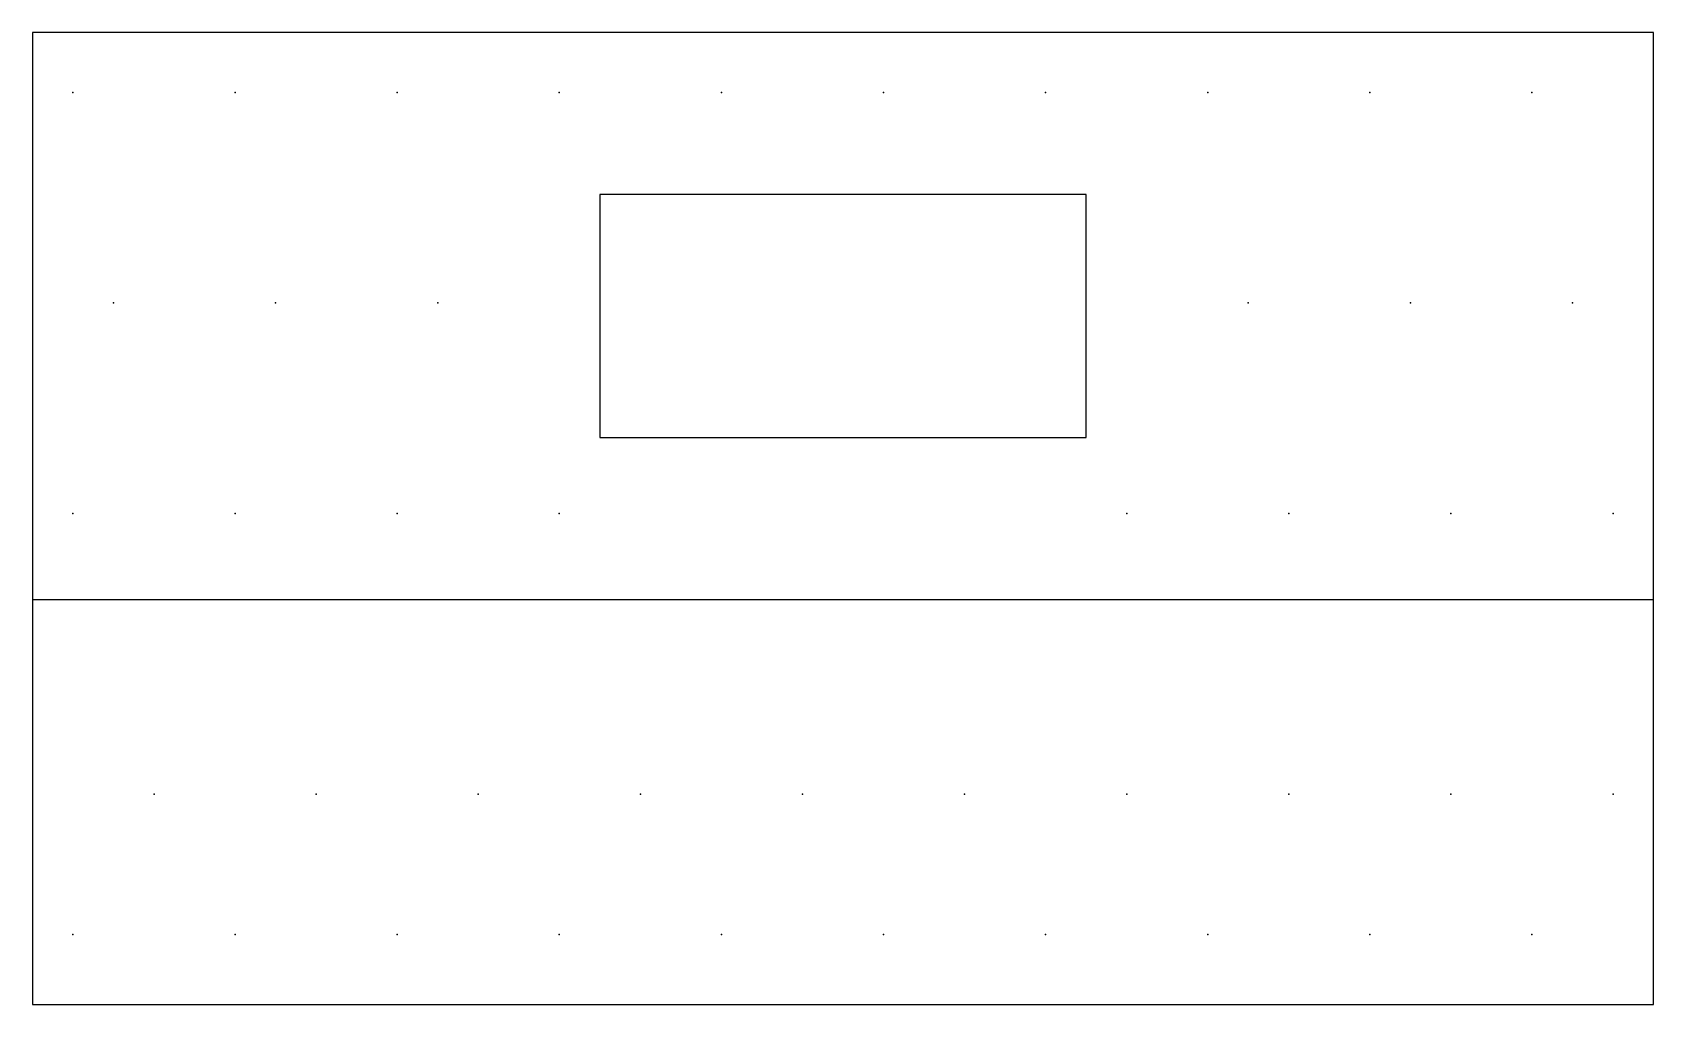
# Model space of a CAD drawing. Header units: metres. Extents: x 0 to 100, y 0 to 60.
import ezdxf

# ---------------------------------------------------------------- set-up
doc = ezdxf.new("R2010")
doc.units = ezdxf.units.M
for name, color, linetype in [('BUILDING', 7, 'Continuous'), ('PIPE_WATER', 7, 'Continuous'), ('PLANTING_TREES', 7, 'Continuous'), ('SITE_BOUNDARY', 7, 'Continuous')]:
    doc.layers.add(name, color=color, linetype=linetype)

msp = doc.modelspace()

# ---------------------------------------------------------------- linework, layer by layer
at = {"layer": 'BUILDING'}
msp.add_lwpolyline([(35, 35), (65, 35), (65, 50), (35, 50)], close=True, dxfattribs=at)
at = {"layer": 'PIPE_WATER'}
msp.add_line((0, 25), (100, 25), dxfattribs=at)
at = {"layer": 'PLANTING_TREES'}
for p in [(2.5, 56.29), (12.5, 56.29), (22.5, 56.29), (32.5, 56.29), (42.5, 56.29), (52.5, 56.29), (62.5, 56.29), (72.5, 56.29), (82.5, 56.29), (92.5, 56.29), (5, 43.3), (15, 43.3), (25, 43.3), (75, 43.3), (85, 43.3), (95, 43.3), (2.5, 30.31), (12.5, 30.31), (22.5, 30.31), (32.5, 30.31), (67.5, 30.31), (77.5, 30.31), (87.5, 30.31), (97.5, 30.31), (7.5, 12.99), (17.5, 12.99), (27.5, 12.99), (37.5, 12.99), (47.5, 12.99), (57.5, 12.99), (67.5, 12.99), (77.5, 12.99), (87.5, 12.99), (97.5, 12.99), (2.5, 4.33), (12.5, 4.33), (22.5, 4.33), (32.5, 4.33), (42.5, 4.33), (52.5, 4.33), (62.5, 4.33), (72.5, 4.33), (82.5, 4.33), (92.5, 4.33)]:
    msp.add_point(p, dxfattribs=at)
at = {"layer": 'SITE_BOUNDARY'}
msp.add_lwpolyline([(0, 0), (100, 0), (100, 60), (0, 60)], close=True, dxfattribs=at)

doc.saveas('drawing.dxf')
